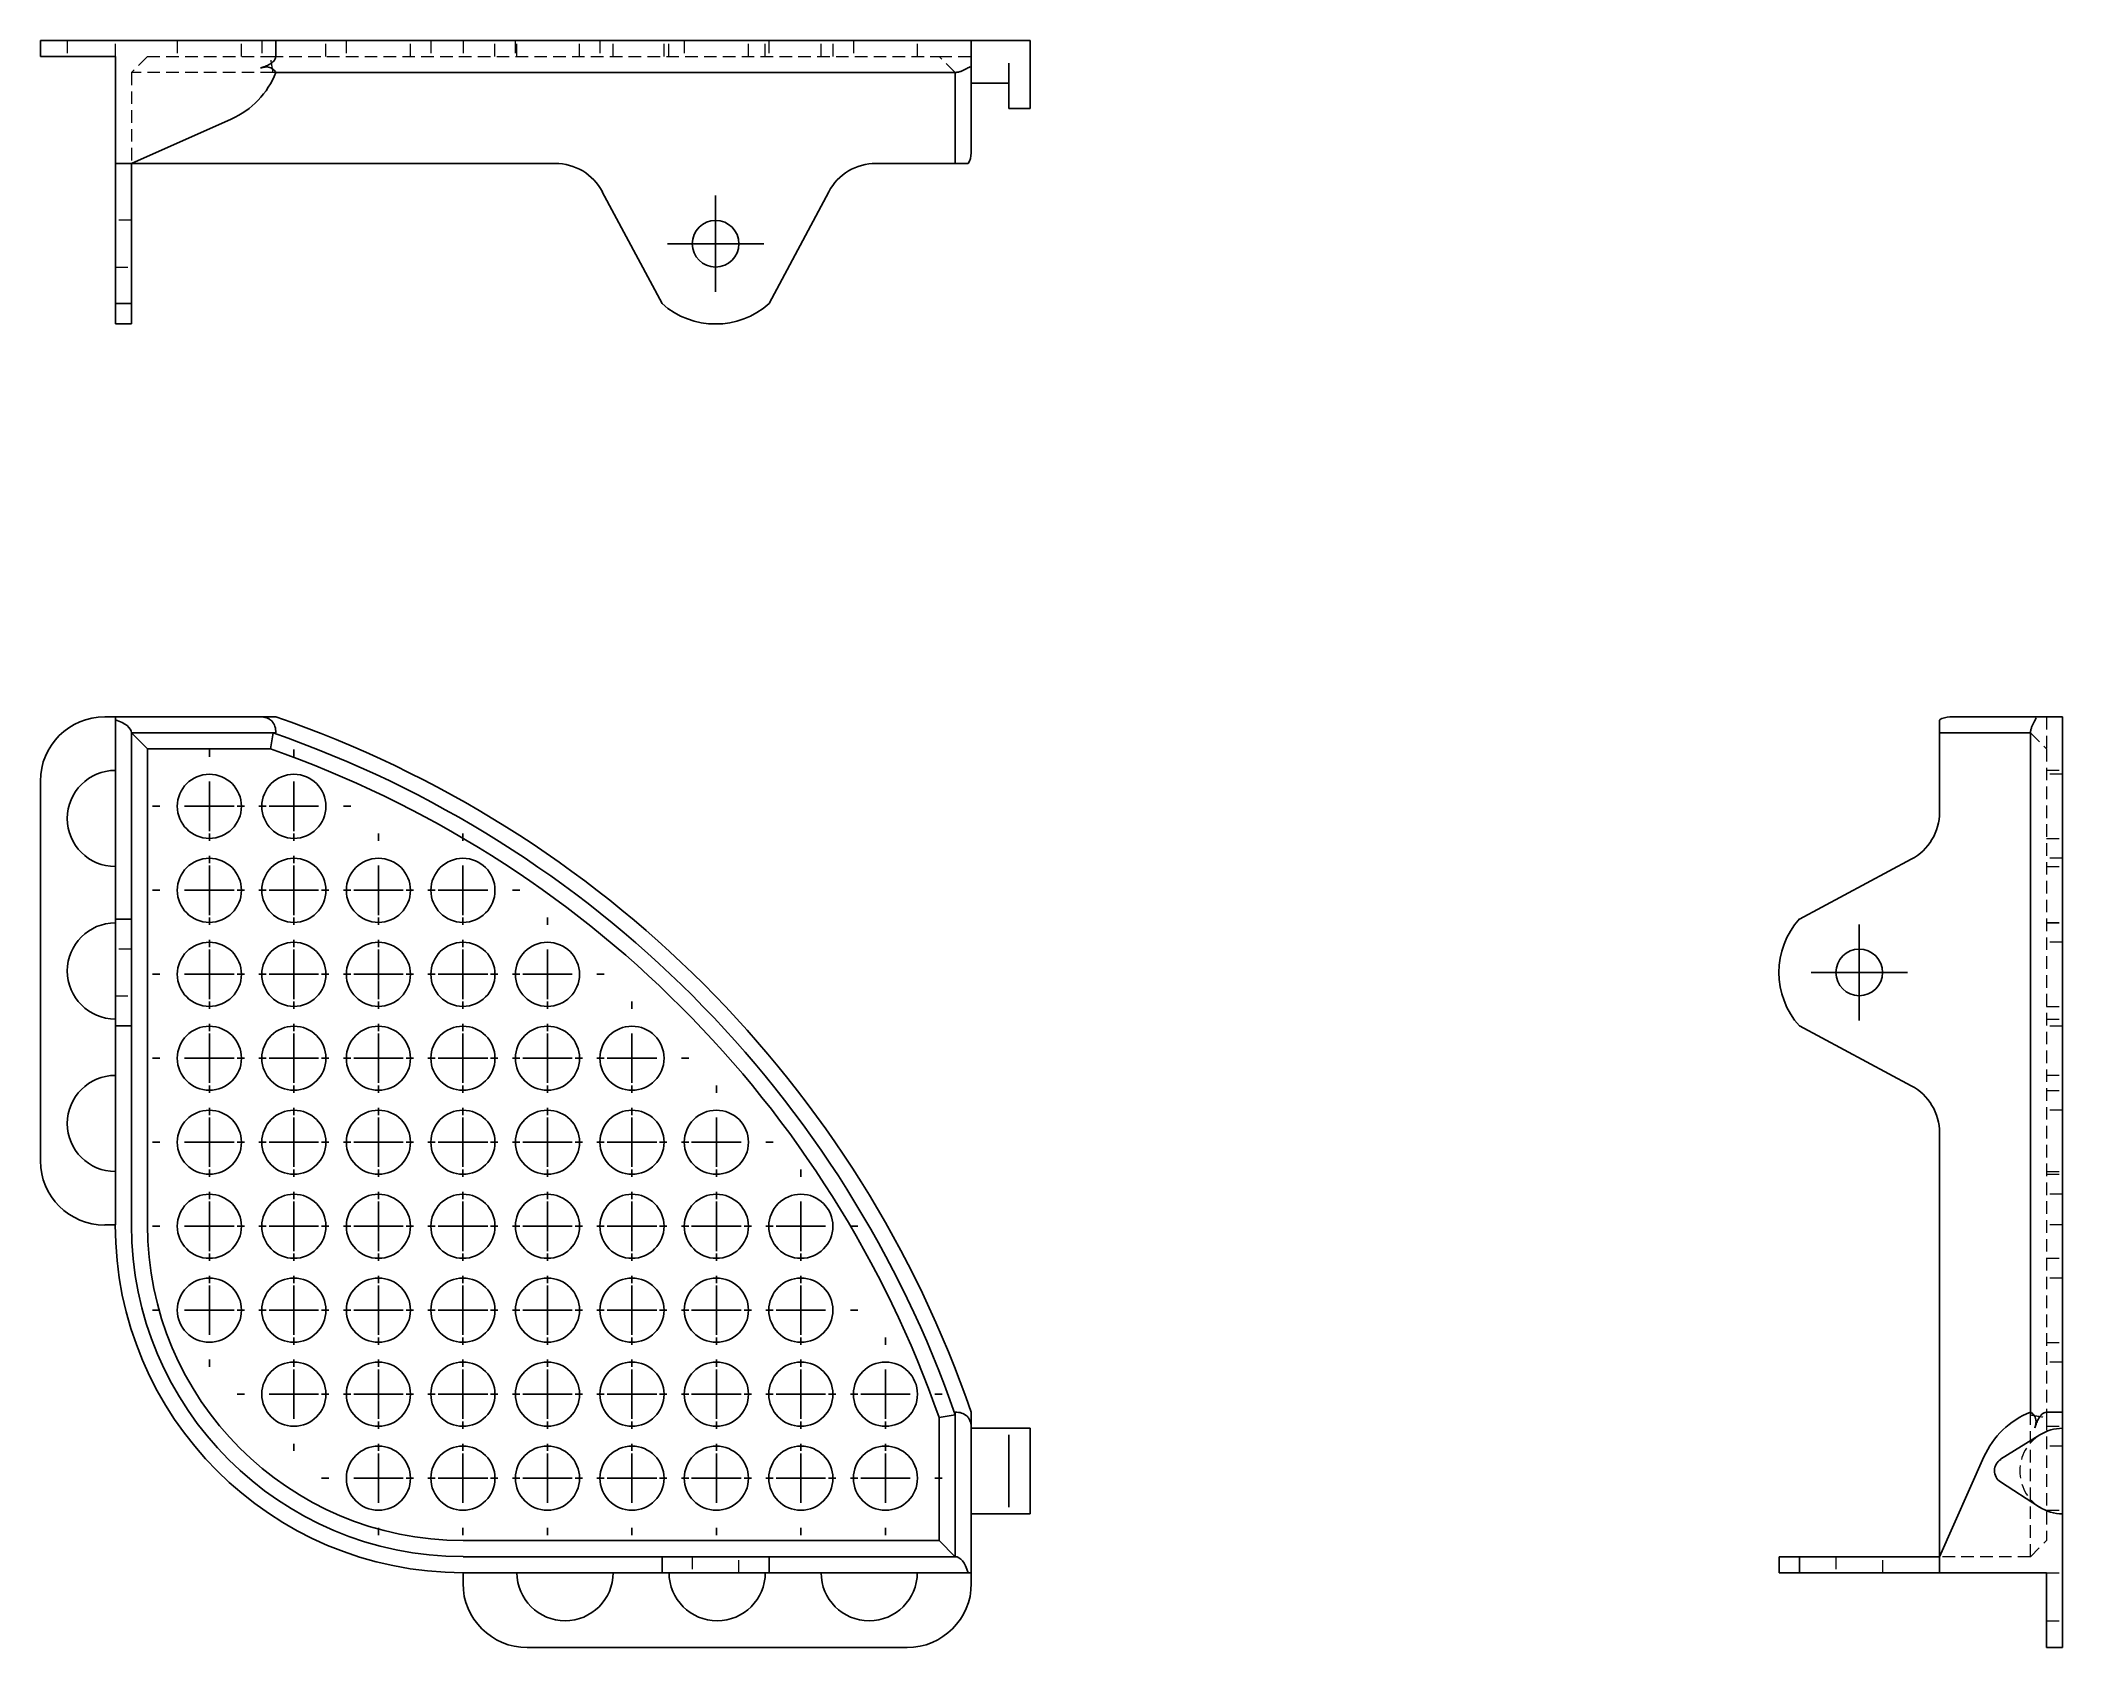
# Model space of a CAD drawing. Header units: millimetres. Extents: x 33 to 237, y 10 to 172.
import ezdxf

# ---------------------------------------------------------------- set-up
doc = ezdxf.new("R2010")
doc.units = ezdxf.units.MM
doc.linetypes.add('HIDDEN', pattern=[1.905, 1.27, -0.635])
doc.layers.add('10', color=7, linetype='Continuous')

# ---------------------------------------------------------------- blocks, each defined once
blk = doc.blocks.new('SW_CENTERMARKSYMBOL_0')
at = {"layer": '10', "color": 0}
for p, q in [((0, 5), (0, 5.74)), ((0, 0), (0, 2.5)), ((-5, 0), (-5.74, 0)), ((0, 0), (-2.5, 0)), ((0, 0), (0, -2.5)), ((0, 0), (2.5, 0)), ((5, 0), (5.74, 0)), ((0, -5), (0, -5.74))]:
    blk.add_line(p, q, dxfattribs=at)
blk = doc.blocks.new('SW_CENTERMARKSYMBOL_1')
at = {"layer": '10', "color": 0}
for p, q in [((0, 5), (0, 5.74)), ((0, 0), (0, 2.5)), ((-5, 0), (-5.74, 0)), ((0, 0), (-2.5, 0)), ((0, 0), (0, -2.5)), ((0, 0), (2.5, 0)), ((5, 0), (5.74, 0)), ((0, -5), (0, -5.74))]:
    blk.add_line(p, q, dxfattribs=at)
blk = doc.blocks.new('SW_CENTERMARKSYMBOL_2')
at = {"layer": '10', "color": 0}
for p, q in [((0, 5), (0, 5.74)), ((0, 0), (0, 2.5)), ((-5, 0), (-5.74, 0)), ((0, 0), (-2.5, 0)), ((0, 0), (0, -2.5)), ((0, 0), (2.5, 0)), ((5, 0), (5.74, 0)), ((0, -5), (0, -5.74))]:
    blk.add_line(p, q, dxfattribs=at)
blk = doc.blocks.new('SW_CENTERMARKSYMBOL_3')
at = {"layer": '10', "color": 0}
for p, q in [((0, 5), (0, 5.74)), ((0, 0), (0, 2.5)), ((-5, 0), (-5.74, 0)), ((0, 0), (-2.5, 0)), ((0, 0), (0, -2.5)), ((0, 0), (2.5, 0)), ((5, 0), (5.74, 0)), ((0, -5), (0, -5.74))]:
    blk.add_line(p, q, dxfattribs=at)
blk = doc.blocks.new('SW_CENTERMARKSYMBOL_4')
at = {"layer": '10', "color": 0}
for p, q in [((0, 5), (0, 5.74)), ((0, 0), (0, 2.5)), ((-5, 0), (-5.74, 0)), ((0, 0), (-2.5, 0)), ((0, 0), (0, -2.5)), ((0, 0), (2.5, 0)), ((5, 0), (5.74, 0)), ((0, -5), (0, -5.74))]:
    blk.add_line(p, q, dxfattribs=at)
blk = doc.blocks.new('SW_CENTERMARKSYMBOL_5')
at = {"layer": '10', "color": 0}
for p, q in [((0, 5), (0, 5.74)), ((0, 0), (0, 2.5)), ((-5, 0), (-5.74, 0)), ((0, 0), (-2.5, 0)), ((0, 0), (0, -2.5)), ((0, 0), (2.5, 0)), ((5, 0), (5.74, 0)), ((0, -5), (0, -5.74))]:
    blk.add_line(p, q, dxfattribs=at)
blk = doc.blocks.new('SW_CENTERMARKSYMBOL_6')
at = {"layer": '10', "color": 0}
for p, q in [((0, 5), (0, 5.74)), ((0, 0), (0, 2.5)), ((-5, 0), (-5.74, 0)), ((0, 0), (-2.5, 0)), ((0, 0), (0, -2.5)), ((0, 0), (2.5, 0)), ((5, 0), (5.74, 0)), ((0, -5), (0, -5.74))]:
    blk.add_line(p, q, dxfattribs=at)
blk = doc.blocks.new('SW_CENTERMARKSYMBOL_7')
at = {"layer": '10', "color": 0}
for p, q in [((0, 5), (0, 5.74)), ((0, 0), (0, 2.5)), ((-5, 0), (-5.74, 0)), ((0, 0), (-2.5, 0)), ((0, 0), (0, -2.5)), ((0, 0), (2.5, 0)), ((5, 0), (5.74, 0)), ((0, -5), (0, -5.74))]:
    blk.add_line(p, q, dxfattribs=at)
blk = doc.blocks.new('SW_CENTERMARKSYMBOL_8')
at = {"layer": '10', "color": 0}
for p, q in [((0, 5), (0, 5.74)), ((0, 0), (0, 2.5)), ((-5, 0), (-5.74, 0)), ((0, 0), (-2.5, 0)), ((0, 0), (0, -2.5)), ((0, 0), (2.5, 0)), ((5, 0), (5.74, 0)), ((0, -5), (0, -5.74))]:
    blk.add_line(p, q, dxfattribs=at)
blk = doc.blocks.new('SW_CENTERMARKSYMBOL_9')
at = {"layer": '10', "color": 0}
for p, q in [((0, 5), (0, 5.74)), ((0, 0), (0, 2.5)), ((-5, 0), (-5.74, 0)), ((0, 0), (-2.5, 0)), ((0, 0), (0, -2.5)), ((0, 0), (2.5, 0)), ((5, 0), (5.74, 0)), ((0, -5), (0, -5.74))]:
    blk.add_line(p, q, dxfattribs=at)
blk = doc.blocks.new('SW_CENTERMARKSYMBOL_10')
at = {"layer": '10', "color": 0}
for p, q in [((0, 5), (0, 5.74)), ((0, 0), (0, 2.5)), ((-5, 0), (-5.74, 0)), ((0, 0), (-2.5, 0)), ((0, 0), (0, -2.5)), ((0, 0), (2.5, 0)), ((5, 0), (5.74, 0)), ((0, -5), (0, -5.74))]:
    blk.add_line(p, q, dxfattribs=at)
blk = doc.blocks.new('SW_CENTERMARKSYMBOL_11')
at = {"layer": '10', "color": 0}
for p, q in [((0, 5), (0, 5.74)), ((0, 0), (0, 2.5)), ((-5, 0), (-5.74, 0)), ((0, 0), (-2.5, 0)), ((0, 0), (0, -2.5)), ((0, 0), (2.5, 0)), ((5, 0), (5.74, 0)), ((0, -5), (0, -5.74))]:
    blk.add_line(p, q, dxfattribs=at)
blk = doc.blocks.new('SW_CENTERMARKSYMBOL_12')
at = {"layer": '10', "color": 0}
for p, q in [((0, 5), (0, 5.74)), ((0, 0), (0, 2.5)), ((-5, 0), (-5.74, 0)), ((0, 0), (-2.5, 0)), ((0, 0), (0, -2.5)), ((0, 0), (2.5, 0)), ((5, 0), (5.74, 0)), ((0, -5), (0, -5.74))]:
    blk.add_line(p, q, dxfattribs=at)
blk = doc.blocks.new('SW_CENTERMARKSYMBOL_13')
at = {"layer": '10', "color": 0}
for p, q in [((0, 5), (0, 5.74)), ((0, 0), (0, 2.5)), ((-5, 0), (-5.74, 0)), ((0, 0), (-2.5, 0)), ((0, 0), (0, -2.5)), ((0, 0), (2.5, 0)), ((5, 0), (5.74, 0)), ((0, -5), (0, -5.74))]:
    blk.add_line(p, q, dxfattribs=at)
blk = doc.blocks.new('SW_CENTERMARKSYMBOL_14')
at = {"layer": '10', "color": 0}
for p, q in [((0, 5), (0, 5.74)), ((0, 0), (0, 2.5)), ((-5, 0), (-5.74, 0)), ((0, 0), (-2.5, 0)), ((0, 0), (0, -2.5)), ((0, 0), (2.5, 0)), ((5, 0), (5.74, 0)), ((0, -5), (0, -5.74))]:
    blk.add_line(p, q, dxfattribs=at)
blk = doc.blocks.new('SW_CENTERMARKSYMBOL_15')
at = {"layer": '10', "color": 0}
for p, q in [((0, 5), (0, 5.74)), ((0, 0), (0, 2.5)), ((-5, 0), (-5.74, 0)), ((0, 0), (-2.5, 0)), ((0, 0), (0, -2.5)), ((0, 0), (2.5, 0)), ((5, 0), (5.74, 0)), ((0, -5), (0, -5.74))]:
    blk.add_line(p, q, dxfattribs=at)
blk = doc.blocks.new('SW_CENTERMARKSYMBOL_16')
at = {"layer": '10', "color": 0}
for p, q in [((0, 5), (0, 5.74)), ((0, 0), (0, 2.5)), ((-5, 0), (-5.74, 0)), ((0, 0), (-2.5, 0)), ((0, 0), (0, -2.5)), ((0, 0), (2.5, 0)), ((5, 0), (5.74, 0)), ((0, -5), (0, -5.74))]:
    blk.add_line(p, q, dxfattribs=at)
blk = doc.blocks.new('SW_CENTERMARKSYMBOL_17')
at = {"layer": '10', "color": 0}
for p, q in [((0, 5), (0, 5.74)), ((0, 0), (0, 2.5)), ((-5, 0), (-5.74, 0)), ((0, 0), (-2.5, 0)), ((0, 0), (0, -2.5)), ((0, 0), (2.5, 0)), ((5, 0), (5.74, 0)), ((0, -5), (0, -5.74))]:
    blk.add_line(p, q, dxfattribs=at)
blk = doc.blocks.new('SW_CENTERMARKSYMBOL_18')
at = {"layer": '10', "color": 0}
for p, q in [((0, 5), (0, 5.74)), ((0, 0), (0, 2.5)), ((-5, 0), (-5.74, 0)), ((0, 0), (-2.5, 0)), ((0, 0), (0, -2.5)), ((0, 0), (2.5, 0)), ((5, 0), (5.74, 0)), ((0, -5), (0, -5.74))]:
    blk.add_line(p, q, dxfattribs=at)
blk = doc.blocks.new('SW_CENTERMARKSYMBOL_19')
at = {"layer": '10', "color": 0}
for p, q in [((0, 5), (0, 5.74)), ((0, 0), (0, 2.5)), ((-5, 0), (-5.74, 0)), ((0, 0), (-2.5, 0)), ((0, 0), (0, -2.5)), ((0, 0), (2.5, 0)), ((5, 0), (5.74, 0)), ((0, -5), (0, -5.74))]:
    blk.add_line(p, q, dxfattribs=at)
blk = doc.blocks.new('SW_CENTERMARKSYMBOL_20')
at = {"layer": '10', "color": 0}
for p, q in [((0, 5), (0, 5.74)), ((0, 0), (0, 2.5)), ((-5, 0), (-5.74, 0)), ((0, 0), (-2.5, 0)), ((0, 0), (0, -2.5)), ((0, 0), (2.5, 0)), ((5, 0), (5.74, 0)), ((0, -5), (0, -5.74))]:
    blk.add_line(p, q, dxfattribs=at)
blk = doc.blocks.new('SW_CENTERMARKSYMBOL_21')
at = {"layer": '10', "color": 0}
for p, q in [((0, 5), (0, 5.74)), ((0, 0), (0, 2.5)), ((-5, 0), (-5.74, 0)), ((0, 0), (-2.5, 0)), ((0, 0), (0, -2.5)), ((0, 0), (2.5, 0)), ((5, 0), (5.74, 0)), ((0, -5), (0, -5.74))]:
    blk.add_line(p, q, dxfattribs=at)
blk = doc.blocks.new('SW_CENTERMARKSYMBOL_22')
at = {"layer": '10', "color": 0}
for p, q in [((0, 5), (0, 5.74)), ((0, 0), (0, 2.5)), ((-5, 0), (-5.74, 0)), ((0, 0), (-2.5, 0)), ((0, 0), (0, -2.5)), ((0, 0), (2.5, 0)), ((5, 0), (5.74, 0)), ((0, -5), (0, -5.74))]:
    blk.add_line(p, q, dxfattribs=at)
blk = doc.blocks.new('SW_CENTERMARKSYMBOL_23')
at = {"layer": '10', "color": 0}
for p, q in [((0, 5), (0, 5.74)), ((0, 0), (0, 2.5)), ((-5, 0), (-5.74, 0)), ((0, 0), (-2.5, 0)), ((0, 0), (0, -2.5)), ((0, 0), (2.5, 0)), ((5, 0), (5.74, 0)), ((0, -5), (0, -5.74))]:
    blk.add_line(p, q, dxfattribs=at)
blk = doc.blocks.new('SW_CENTERMARKSYMBOL_24')
at = {"layer": '10', "color": 0}
for p, q in [((0, 5), (0, 5.74)), ((0, 0), (0, 2.5)), ((-5, 0), (-5.74, 0)), ((0, 0), (-2.5, 0)), ((0, 0), (0, -2.5)), ((0, 0), (2.5, 0)), ((5, 0), (5.74, 0)), ((0, -5), (0, -5.74))]:
    blk.add_line(p, q, dxfattribs=at)
blk = doc.blocks.new('SW_CENTERMARKSYMBOL_25')
at = {"layer": '10', "color": 0}
for p, q in [((0, 5), (0, 5.74)), ((0, 0), (0, 2.5)), ((-5, 0), (-5.74, 0)), ((0, 0), (-2.5, 0)), ((0, 0), (0, -2.5)), ((0, 0), (2.5, 0)), ((5, 0), (5.74, 0)), ((0, -5), (0, -5.74))]:
    blk.add_line(p, q, dxfattribs=at)
blk = doc.blocks.new('SW_CENTERMARKSYMBOL_26')
at = {"layer": '10', "color": 0}
for p, q in [((0, 5), (0, 5.74)), ((0, 0), (0, 2.5)), ((-5, 0), (-5.74, 0)), ((0, 0), (-2.5, 0)), ((0, 0), (0, -2.5)), ((0, 0), (2.5, 0)), ((5, 0), (5.74, 0)), ((0, -5), (0, -5.74))]:
    blk.add_line(p, q, dxfattribs=at)
blk = doc.blocks.new('SW_CENTERMARKSYMBOL_27')
at = {"layer": '10', "color": 0}
for p, q in [((0, 5), (0, 5.74)), ((0, 0), (0, 2.5)), ((-5, 0), (-5.74, 0)), ((0, 0), (-2.5, 0)), ((0, 0), (0, -2.5)), ((0, 0), (2.5, 0)), ((5, 0), (5.74, 0)), ((0, -5), (0, -5.74))]:
    blk.add_line(p, q, dxfattribs=at)
blk = doc.blocks.new('SW_CENTERMARKSYMBOL_28')
at = {"layer": '10', "color": 0}
for p, q in [((0, 5), (0, 5.74)), ((0, 0), (0, 2.5)), ((-5, 0), (-5.74, 0)), ((0, 0), (-2.5, 0)), ((0, 0), (0, -2.5)), ((0, 0), (2.5, 0)), ((5, 0), (5.74, 0)), ((0, -5), (0, -5.74))]:
    blk.add_line(p, q, dxfattribs=at)
blk = doc.blocks.new('SW_CENTERMARKSYMBOL_29')
at = {"layer": '10', "color": 0}
for p, q in [((0, 5), (0, 5.74)), ((0, 0), (0, 2.5)), ((-5, 0), (-5.74, 0)), ((0, 0), (-2.5, 0)), ((0, 0), (0, -2.5)), ((0, 0), (2.5, 0)), ((5, 0), (5.74, 0)), ((0, -5), (0, -5.74))]:
    blk.add_line(p, q, dxfattribs=at)
blk = doc.blocks.new('SW_CENTERMARKSYMBOL_30')
at = {"layer": '10', "color": 0}
for p, q in [((0, 5), (0, 5.74)), ((0, 0), (0, 2.5)), ((-5, 0), (-5.74, 0)), ((0, 0), (-2.5, 0)), ((0, 0), (0, -2.5)), ((0, 0), (2.5, 0)), ((5, 0), (5.74, 0)), ((0, -5), (0, -5.74))]:
    blk.add_line(p, q, dxfattribs=at)
blk = doc.blocks.new('SW_CENTERMARKSYMBOL_31')
at = {"layer": '10', "color": 0}
for p, q in [((0, 5), (0, 5.74)), ((0, 0), (0, 2.5)), ((-5, 0), (-5.74, 0)), ((0, 0), (-2.5, 0)), ((0, 0), (0, -2.5)), ((0, 0), (2.5, 0)), ((5, 0), (5.74, 0)), ((0, -5), (0, -5.74))]:
    blk.add_line(p, q, dxfattribs=at)
blk = doc.blocks.new('SW_CENTERMARKSYMBOL_32')
at = {"layer": '10', "color": 0}
for p, q in [((0, 5), (0, 5.74)), ((0, 0), (0, 2.5)), ((-5, 0), (-5.74, 0)), ((0, 0), (-2.5, 0)), ((0, 0), (0, -2.5)), ((0, 0), (2.5, 0)), ((5, 0), (5.74, 0)), ((0, -5), (0, -5.74))]:
    blk.add_line(p, q, dxfattribs=at)
blk = doc.blocks.new('SW_CENTERMARKSYMBOL_33')
at = {"layer": '10', "color": 0}
for p, q in [((0, 5), (0, 5.74)), ((0, 0), (0, 2.5)), ((-5, 0), (-5.74, 0)), ((0, 0), (-2.5, 0)), ((0, 0), (0, -2.5)), ((0, 0), (2.5, 0)), ((5, 0), (5.74, 0)), ((0, -5), (0, -5.74))]:
    blk.add_line(p, q, dxfattribs=at)
blk = doc.blocks.new('SW_CENTERMARKSYMBOL_34')
at = {"layer": '10', "color": 0}
for p, q in [((0, 5), (0, 5.74)), ((0, 0), (0, 2.5)), ((-5, 0), (-5.74, 0)), ((0, 0), (-2.5, 0)), ((0, 0), (0, -2.5)), ((0, 0), (2.5, 0)), ((5, 0), (5.74, 0)), ((0, -5), (0, -5.74))]:
    blk.add_line(p, q, dxfattribs=at)
blk = doc.blocks.new('SW_CENTERMARKSYMBOL_35')
at = {"layer": '10', "color": 0}
for p, q in [((0, 5), (0, 5.74)), ((0, 0), (0, 2.5)), ((-5, 0), (-5.74, 0)), ((0, 0), (-2.5, 0)), ((0, 0), (0, -2.5)), ((0, 0), (2.5, 0)), ((5, 0), (5.74, 0)), ((0, -5), (0, -5.74))]:
    blk.add_line(p, q, dxfattribs=at)
blk = doc.blocks.new('SW_CENTERMARKSYMBOL_36')
at = {"layer": '10', "color": 0}
for p, q in [((0, 5), (0, 5.74)), ((0, 0), (0, 2.5)), ((-5, 0), (-5.74, 0)), ((0, 0), (-2.5, 0)), ((0, 0), (0, -2.5)), ((0, 0), (2.5, 0)), ((5, 0), (5.74, 0)), ((0, -5), (0, -5.74))]:
    blk.add_line(p, q, dxfattribs=at)
blk = doc.blocks.new('SW_CENTERMARKSYMBOL_37')
at = {"layer": '10', "color": 0}
for p, q in [((0, 5), (0, 5.74)), ((0, 0), (0, 2.5)), ((-5, 0), (-5.74, 0)), ((0, 0), (-2.5, 0)), ((0, 0), (0, -2.5)), ((0, 0), (2.5, 0)), ((5, 0), (5.74, 0)), ((0, -5), (0, -5.74))]:
    blk.add_line(p, q, dxfattribs=at)
blk = doc.blocks.new('SW_CENTERMARKSYMBOL_38')
at = {"layer": '10', "color": 0}
for p, q in [((0, 5), (0, 5.74)), ((0, 0), (0, 2.5)), ((-5, 0), (-5.74, 0)), ((0, 0), (-2.5, 0)), ((0, 0), (0, -2.5)), ((0, 0), (2.5, 0)), ((5, 0), (5.74, 0)), ((0, -5), (0, -5.74))]:
    blk.add_line(p, q, dxfattribs=at)
blk = doc.blocks.new('SW_CENTERMARKSYMBOL_39')
at = {"layer": '10', "color": 0}
for p, q in [((0, 5), (0, 5.74)), ((0, 0), (0, 2.5)), ((-5, 0), (-5.74, 0)), ((0, 0), (-2.5, 0)), ((0, 0), (0, -2.5)), ((0, 0), (2.5, 0)), ((5, 0), (5.74, 0)), ((0, -5), (0, -5.74))]:
    blk.add_line(p, q, dxfattribs=at)
blk = doc.blocks.new('SW_CENTERMARKSYMBOL_40')
at = {"layer": '10', "color": 0}
for p, q in [((0, 5), (0, 5.74)), ((0, 0), (0, 2.5)), ((-5, 0), (-5.74, 0)), ((0, 0), (-2.5, 0)), ((0, 0), (0, -2.5)), ((0, 0), (2.5, 0)), ((5, 0), (5.74, 0)), ((0, -5), (0, -5.74))]:
    blk.add_line(p, q, dxfattribs=at)
blk = doc.blocks.new('SW_CENTERMARKSYMBOL_41')
at = {"layer": '10', "color": 0}
for p, q in [((0, 5), (0, 5.74)), ((0, 0), (0, 2.5)), ((-5, 0), (-5.74, 0)), ((0, 0), (-2.5, 0)), ((0, 0), (0, -2.5)), ((0, 0), (2.5, 0)), ((5, 0), (5.74, 0)), ((0, -5), (0, -5.74))]:
    blk.add_line(p, q, dxfattribs=at)
blk = doc.blocks.new('SW_CENTERMARKSYMBOL_42')
at = {"layer": '10', "color": 0}
for p, q in [((0, 5), (0, 5.74)), ((0, 0), (0, 2.5)), ((-5, 0), (-5.74, 0)), ((0, 0), (-2.5, 0)), ((0, 0), (0, -2.5)), ((0, 0), (2.5, 0)), ((5, 0), (5.74, 0)), ((0, -5), (0, -5.74))]:
    blk.add_line(p, q, dxfattribs=at)
blk = doc.blocks.new('SW_CENTERMARKSYMBOL_43')
at = {"layer": '10', "color": 0}
for p, q in [((0, 5), (0, 5.74)), ((0, 0), (0, 2.5)), ((-5, 0), (-5.74, 0)), ((0, 0), (-2.5, 0)), ((0, 0), (0, -2.5)), ((0, 0), (2.5, 0)), ((5, 0), (5.74, 0)), ((0, -5), (0, -5.74))]:
    blk.add_line(p, q, dxfattribs=at)
blk = doc.blocks.new('SW_CENTERMARKSYMBOL_44')
at = {"layer": '10', "color": 0}
for p, q in [((0, 5), (0, 5.74)), ((0, 0), (0, 2.5)), ((-5, 0), (-5.74, 0)), ((0, 0), (-2.5, 0)), ((0, 0), (0, -2.5)), ((0, 0), (2.5, 0)), ((5, 0), (5.74, 0)), ((0, -5), (0, -5.74))]:
    blk.add_line(p, q, dxfattribs=at)
blk = doc.blocks.new('SW_CENTERMARKSYMBOL_45')
at = {"layer": '10', "color": 0}
for p, q in [((0, 5), (0, 5.74)), ((0, 0), (0, 2.5)), ((-5, 0), (-5.74, 0)), ((0, 0), (-2.5, 0)), ((0, 0), (0, -2.5)), ((0, 0), (2.5, 0)), ((5, 0), (5.74, 0)), ((0, -5), (0, -5.74))]:
    blk.add_line(p, q, dxfattribs=at)
blk = doc.blocks.new('SW_CENTERMARKSYMBOL_46')
at = {"layer": '10', "color": 0}
for p, q in [((0, 5), (0, 5.74)), ((0, 0), (0, 2.5)), ((-5, 0), (-5.74, 0)), ((0, 0), (-2.5, 0)), ((0, 0), (0, -2.5)), ((0, 0), (2.5, 0)), ((5, 0), (5.74, 0)), ((0, -5), (0, -5.74))]:
    blk.add_line(p, q, dxfattribs=at)
blk = doc.blocks.new('SW_CENTERMARKSYMBOL_47')
at = {"layer": '10', "color": 0}
for p, q in [((0, 5), (0, 5.74)), ((0, 0), (0, 2.5)), ((-5, 0), (-5.74, 0)), ((0, 0), (-2.5, 0)), ((0, 0), (0, -2.5)), ((0, 0), (2.5, 0)), ((5, 0), (5.74, 0)), ((0, -5), (0, -5.74))]:
    blk.add_line(p, q, dxfattribs=at)
blk = doc.blocks.new('SW_CENTERMARKSYMBOL_48')
at = {"layer": '10', "color": 0}
for p, q in [((0, 5), (0, 5.74)), ((0, 0), (0, 2.5)), ((-5, 0), (-5.74, 0)), ((0, 0), (-2.5, 0)), ((0, 0), (0, -2.5)), ((0, 0), (2.5, 0)), ((5, 0), (5.74, 0)), ((0, -5), (0, -5.74))]:
    blk.add_line(p, q, dxfattribs=at)
blk = doc.blocks.new('SW_CENTERMARKSYMBOL_49')
at = {"layer": '10', "color": 0}
for p, q in [((0, 5), (0, 5.74)), ((0, 0), (0, 2.5)), ((-5, 0), (-5.74, 0)), ((0, 0), (-2.5, 0)), ((0, 0), (0, -2.5)), ((0, 0), (2.5, 0)), ((5, 0), (5.74, 0)), ((0, -5), (0, -5.74))]:
    blk.add_line(p, q, dxfattribs=at)
blk = doc.blocks.new('SW_CENTERMARKSYMBOL_50')
at = {"layer": '10', "color": 0}
for p, q in [((0, 5), (0, 5.74)), ((0, 0), (0, 2.5)), ((-5, 0), (-5.74, 0)), ((0, 0), (-2.5, 0)), ((0, 0), (0, -2.5)), ((0, 0), (2.5, 0)), ((5, 0), (5.74, 0)), ((0, -5), (0, -5.74))]:
    blk.add_line(p, q, dxfattribs=at)
blk = doc.blocks.new('SW_CENTERMARKSYMBOL_51')
at = {"layer": '10', "color": 0}
for p, q in [((0, 5), (0, 5.74)), ((0, 0), (0, 2.5)), ((-5, 0), (-5.74, 0)), ((0, 0), (-2.5, 0)), ((0, 0), (0, -2.5)), ((0, 0), (2.5, 0)), ((5, 0), (5.74, 0)), ((0, -5), (0, -5.74))]:
    blk.add_line(p, q, dxfattribs=at)
blk = doc.blocks.new('SW_CENTERMARKSYMBOL_52')
at = {"layer": '10', "color": 0}
for p, q in [((0, 5), (0, 5.74)), ((0, 0), (0, 2.5)), ((-5, 0), (-5.74, 0)), ((0, 0), (-2.5, 0)), ((0, 0), (0, -2.5)), ((0, 0), (2.5, 0)), ((5, 0), (5.74, 0)), ((0, -5), (0, -5.74))]:
    blk.add_line(p, q, dxfattribs=at)
blk = doc.blocks.new('SW_CENTERMARKSYMBOL_53')
at = {"layer": '10', "color": 0}
for p, q in [((0, 5), (0, 5.74)), ((0, 0), (0, 2.5)), ((-5, 0), (-5.74, 0)), ((0, 0), (-2.5, 0)), ((0, 0), (0, -2.5)), ((0, 0), (2.5, 0)), ((5, 0), (5.74, 0)), ((0, -5), (0, -5.74))]:
    blk.add_line(p, q, dxfattribs=at)
blk = doc.blocks.new('SW_CENTERMARKSYMBOL_54')
at = {"layer": '10', "color": 0}
for p, q in [((0, 5), (0, 5.74)), ((0, 0), (0, 2.5)), ((-5, 0), (-5.74, 0)), ((0, 0), (-2.5, 0)), ((0, 0), (0, -2.5)), ((0, 0), (2.5, 0)), ((5, 0), (5.74, 0)), ((0, -5), (0, -5.74))]:
    blk.add_line(p, q, dxfattribs=at)
blk = doc.blocks.new('SW_CENTERMARKSYMBOL_55')
at = {"layer": '10', "color": 0}
for p, q in [((0, 2.5), (0, 4.86)), ((0, 0), (0, 2.5)), ((-2.5, 0), (-4.86, 0)), ((0, 0), (-2.5, 0)), ((0, 0), (0, -2.5)), ((0, 0), (2.5, 0)), ((2.5, 0), (4.86, 0)), ((0, -2.5), (0, -4.86))]:
    blk.add_line(p, q, dxfattribs=at)
blk = doc.blocks.new('SW_CENTERMARKSYMBOL_56')
at = {"layer": '10', "color": 0}
for p, q in [((0, 2.5), (0, 4.86)), ((0, 0), (0, 2.5)), ((-2.5, 0), (-4.86, 0)), ((0, 0), (-2.5, 0)), ((0, 0), (0, -2.5)), ((0, 0), (2.5, 0)), ((2.5, 0), (4.86, 0)), ((0, -2.5), (0, -4.86))]:
    blk.add_line(p, q, dxfattribs=at)

msp = doc.modelspace()

# ---------------------------------------------------------------- linework, layer by layer
at = {"color": 7, "linetype": 'Continuous', "lineweight": 25}
for p, q in [((33, 172.32), (33, 170.7)), ((39.49, 172.32), (33, 172.32)), ((39.49, 172.32), (56.78, 172.32)), ((56.78, 172.32), (56.78, 170.7)), ((127.05, 172.32), (56.78, 172.32)), ((127.05, 172.32), (127.05, 170.7)), ((127.05, 172.32), (133, 172.32)), ((133, 172.32), (133, 170.03)), ((33, 170.7), (39.49, 170.7)), ((40.57, 170.7), (39.49, 170.7)), ((40.57, 170.7), (40.57, 160.95)), ((130.84, 166.07), (130.84, 170.03)), ((133, 170.03), (133, 166.07)), ((125.43, 169.08), (56.78, 169.08)), ((125.43, 169.08), (125.43, 164.38)), ((127.05, 169.53), (127.05, 165.86)), ((127.05, 168), (130.84, 168)), ((127.05, 160.95), (127.05, 165.86)), ((130.84, 166.07), (130.84, 165.43)), ((133, 166.07), (133, 165.43)), ((52.28, 164.38), (42.19, 159.89)), ((125.43, 159.89), (125.43, 164.38)), ((130.84, 165.43), (133, 165.43)), ((40.57, 160.95), (40.57, 159.89)), ((40.57, 159.89), (42.19, 159.89)), ((40.57, 159.89), (40.57, 157.04)), ((42.19, 157.04), (42.19, 159.89)), ((75.7, 159.89), (42.19, 159.89)), ((85.01, 159.89), (75.7, 159.89)), ((125.43, 159.89), (117.43, 159.89)), ((125.43, 159.89), (126.74, 159.89)), ((40.57, 145.74), (40.57, 157.04)), ((42.19, 145.74), (42.19, 157.04)), ((95.81, 145.74), (89.77, 157.04)), ((112.67, 157.04), (106.63, 145.74)), ((40.57, 145.74), (42.19, 145.74)), ((40.57, 143.68), (40.57, 145.74)), ((42.19, 145.74), (42.19, 143.68)), ((40.57, 143.68), (42.19, 143.68)), ((40.57, 103.97), (39.49, 103.97)), ((51.62, 103.97), (40.57, 103.97)), ((40.57, 103.97), (40.57, 103.65)), ((40.57, 103.65), (40.57, 94.35)), ((42.19, 94.35), (42.19, 102.35)), ((52.28, 102.35), (42.19, 102.35)), ((43.81, 100.73), (42.19, 102.35)), ((55.22, 103.97), (51.62, 103.97)), ((52.28, 102.35), (56.78, 102.35)), ((224.89, 103.65), (224.89, 102.35)), ((229.38, 102.35), (224.89, 102.35)), ((224.89, 94.35), (224.89, 102.35)), ((230.86, 103.97), (225.95, 103.97)), ((229.38, 102.35), (234.08, 102.35)), ((234.53, 103.97), (230.86, 103.97)), ((234.08, 33.7), (234.08, 102.35)), ((237.32, 103.97), (235.7, 103.97)), ((237.32, 33.7), (237.32, 103.97)), ((43.81, 100.73), (56.24, 100.73)), ((43.81, 52.62), (43.81, 100.73)), ((33, 59.1), (33, 97.48)), ((40.57, 94.35), (40.57, 89.58)), ((42.19, 89.58), (42.19, 94.35)), ((40.57, 83.54), (40.57, 89.58)), ((42.19, 83.54), (42.19, 89.58)), ((210.74, 83.54), (222.04, 89.58)), ((40.57, 72.73), (40.57, 83.54)), ((40.57, 83.54), (42.19, 83.54)), ((42.19, 83.54), (42.19, 72.73)), ((42.19, 72.73), (40.57, 72.73)), ((40.57, 72.73), (40.57, 66.69)), ((42.19, 66.69), (42.19, 72.73)), ((222.04, 66.69), (210.74, 72.73)), ((40.57, 66.69), (40.57, 61.92)), ((42.19, 61.92), (42.19, 66.69)), ((40.57, 61.92), (40.57, 52.62)), ((42.19, 52.62), (42.19, 61.92)), ((224.89, 52.62), (224.89, 61.92)), ((40.57, 52.62), (39.49, 52.62)), ((224.89, 19.1), (224.89, 52.62)), ((123.81, 33.15), (123.81, 20.73)), ((125.43, 33.7), (125.43, 29.2)), ((237.32, 33.7), (235.7, 33.7)), ((237.32, 32.08), (237.32, 33.7)), ((127.05, 32.13), (127.05, 28.54)), ((127.05, 32.08), (133, 32.08)), ((130.84, 28.94), (130.84, 31.42)), ((133, 32.08), (133, 31.42)), ((133, 31.42), (133, 28.94)), ((235.03, 31.42), (231.07, 28.94)), ((237.32, 23.43), (237.32, 32.08)), ((125.43, 19.1), (125.43, 29.2)), ((130.84, 28.94), (130.84, 26.66)), ((133, 28.94), (133, 26.66)), ((224.89, 19.1), (229.38, 29.2)), ((127.05, 17.48), (127.05, 28.54)), ((130.84, 26.66), (130.84, 24.12)), ((133, 26.66), (133, 24.12)), ((231.05, 26.66), (234.98, 24.12)), ((127.05, 23.43), (133, 23.43)), ((133, 24.12), (133, 23.43)), ((237.32, 23.43), (237.32, 16.4)), ((123.81, 20.73), (75.7, 20.73)), ((125.43, 19.1), (123.81, 20.73)), ((85.01, 19.1), (75.7, 19.1)), ((89.77, 19.1), (85.01, 19.1)), ((95.81, 19.1), (89.77, 19.1)), ((95.81, 17.48), (95.81, 19.1)), ((95.81, 19.1), (106.63, 19.1)), ((106.63, 19.1), (106.63, 17.48)), ((112.67, 19.1), (106.63, 19.1)), ((117.43, 19.1), (112.67, 19.1)), ((125.43, 19.1), (117.43, 19.1)), ((208.68, 19.1), (208.68, 17.48)), ((208.68, 19.1), (210.74, 19.1)), ((210.74, 19.1), (210.74, 17.48)), ((222.04, 19.1), (210.74, 19.1)), ((224.89, 19.1), (222.04, 19.1)), ((224.89, 19.1), (224.89, 17.48)), ((75.7, 17.48), (85.01, 17.48)), ((75.7, 17.48), (75.7, 16.4)), ((85.01, 17.48), (89.77, 17.48)), ((95.81, 17.48), (89.77, 17.48)), ((106.63, 17.48), (95.81, 17.48)), ((106.63, 17.48), (112.67, 17.48)), ((112.67, 17.48), (117.43, 17.48)), ((117.43, 17.48), (126.74, 17.48)), ((126.74, 17.48), (127.05, 17.48)), ((127.05, 17.48), (127.05, 16.4)), ((210.74, 17.48), (208.68, 17.48)), ((210.74, 17.48), (222.04, 17.48)), ((222.04, 17.48), (224.89, 17.48)), ((224.89, 17.48), (225.95, 17.48)), ((235.7, 17.48), (225.95, 17.48)), ((235.7, 17.48), (235.7, 16.4)), ((235.7, 16.4), (235.7, 9.92)), ((237.32, 9.92), (237.32, 16.4)), ((120.57, 9.92), (82.19, 9.92)), ((235.7, 9.92), (237.32, 9.92))]:
    msp.add_line(p, q, dxfattribs=at)
at = {"color": 7, "linetype": 'HIDDEN', "lineweight": 18}
for p, q in [((35.7, 172.32), (35.7, 170.7)), ((40.57, 170.7), (40.57, 172.32)), ((46.82, 172.32), (46.82, 170.7)), ((53.31, 170.7), (53.31, 172.32)), ((55.36, 172.32), (55.36, 170.7)), ((61.85, 170.7), (61.85, 172.32)), ((63.9, 172.32), (63.9, 170.7)), ((70.39, 170.7), (70.39, 172.32)), ((72.44, 172.32), (72.44, 170.7)), ((75.7, 172.32), (75.7, 170.7)), ((78.93, 170.7), (78.93, 172.32)), ((80.98, 172.32), (80.98, 170.7)), ((81.15, 170.7), (81.15, 172.32)), ((87.47, 170.7), (87.47, 172.32)), ((89.52, 172.32), (89.52, 170.7)), ((90.88, 170.7), (90.88, 172.32)), ((96.01, 170.7), (96.01, 172.32)), ((96.51, 170.7), (96.51, 172.32)), ((98.06, 172.32), (98.06, 170.7)), ((104.55, 170.7), (104.55, 172.32)), ((106.24, 170.7), (106.24, 172.32)), ((106.6, 172.32), (106.6, 170.7)), ((111.88, 170.7), (111.88, 172.32)), ((113.09, 170.7), (113.09, 172.32)), ((115.14, 172.32), (115.14, 170.7)), ((121.61, 170.7), (121.61, 172.32)), ((121.63, 170.7), (121.63, 172.32)), ((43.81, 170.7), (42.19, 169.08)), ((43.81, 170.7), (56.24, 170.7)), ((56.24, 170.7), (123.81, 170.7)), ((123.81, 170.7), (127.05, 170.7)), ((56.51, 169.08), (42.19, 169.08)), ((42.19, 169.08), (42.19, 159.89)), ((56.78, 169.08), (56.51, 169.08)), ((42.19, 154.15), (40.57, 154.15)), ((40.57, 149.42), (42.19, 149.42)), ((235.7, 103.97), (235.7, 100.73)), ((235.7, 100.73), (235.7, 33.15)), ((235.7, 98.57), (237.32, 98.57)), ((237.32, 98.17), (235.7, 98.17)), ((235.7, 91.68), (237.32, 91.68)), ((237.32, 89.68), (235.7, 89.68)), ((235.7, 88.84), (237.32, 88.84)), ((235.7, 83.2), (237.32, 83.2)), ((235.7, 83.16), (237.32, 83.16)), ((42.19, 80.5), (40.57, 80.5)), ((237.32, 81.2), (235.7, 81.2)), ((40.57, 75.77), (42.19, 75.77)), ((235.7, 74.71), (237.32, 74.71)), ((235.7, 73.43), (237.32, 73.43)), ((237.32, 72.71), (235.7, 72.71)), ((235.7, 67.75), (237.32, 67.75)), ((235.7, 66.22), (237.32, 66.22)), ((237.32, 64.22), (235.7, 64.22)), ((235.7, 58.02), (237.32, 58.02)), ((235.7, 57.74), (237.32, 57.74)), ((237.32, 55.74), (235.7, 55.74)), ((237.32, 52.62), (235.7, 52.62)), ((235.7, 49.25), (237.32, 49.25)), ((237.32, 47.25), (235.7, 47.25)), ((235.7, 40.76), (237.32, 40.76)), ((237.32, 38.76), (235.7, 38.76)), ((234.08, 33.43), (234.08, 33.7)), ((234.08, 19.1), (234.08, 33.43)), ((235.7, 33.15), (235.7, 20.73)), ((235.7, 32.28), (237.32, 32.28)), ((237.32, 30.28), (235.7, 30.28)), ((235.7, 23.79), (237.32, 23.79)), ((234.08, 19.1), (235.7, 20.73)), ((98.86, 19.1), (98.86, 17.48)), ((103.58, 17.48), (103.58, 19.1)), ((214.42, 19.1), (214.42, 17.48)), ((219.15, 17.48), (219.15, 19.1)), ((234.08, 19.1), (224.89, 19.1)), ((235.7, 17.48), (237.32, 17.48)), ((235.7, 12.62), (237.32, 12.62))]:
    msp.add_line(p, q, dxfattribs=at)
at = {"color": 7, "linetype": 'Continuous', "lineweight": 25}
for centre, radius in [((101.22, 151.78), 2.36), ((50.07, 94.93), 3.24), ((58.61, 94.93), 3.24), ((50.07, 86.44), 3.24), ((58.61, 86.44), 3.24), ((67.15, 86.44), 3.24), ((75.69, 86.44), 3.24), ((50.07, 77.95), 3.24), ((58.61, 77.95), 3.24), ((67.15, 77.95), 3.24), ((75.69, 77.95), 3.24), ((84.23, 77.95), 3.24), ((216.78, 78.14), 2.36), ((50.07, 69.47), 3.24), ((58.61, 69.47), 3.24), ((67.15, 69.47), 3.24), ((75.69, 69.47), 3.24), ((84.23, 69.47), 3.24), ((92.77, 69.47), 3.24), ((50.07, 60.98), 3.24), ((58.61, 60.98), 3.24), ((67.15, 60.98), 3.24), ((75.69, 60.98), 3.24), ((84.23, 60.98), 3.24), ((92.77, 60.98), 3.24), ((101.3, 60.98), 3.24), ((50.07, 52.49), 3.24), ((58.61, 52.49), 3.24), ((67.15, 52.49), 3.24), ((75.69, 52.49), 3.24), ((84.23, 52.49), 3.24), ((92.77, 52.49), 3.24), ((101.3, 52.49), 3.24), ((109.84, 52.49), 3.24), ((50.07, 44.01), 3.24), ((58.61, 44.01), 3.24), ((67.15, 44.01), 3.24), ((75.69, 44.01), 3.24), ((84.23, 44.01), 3.24), ((92.77, 44.01), 3.24), ((101.3, 44.01), 3.24), ((109.84, 44.01), 3.24), ((58.61, 35.52), 3.24), ((67.15, 35.52), 3.24), ((75.69, 35.52), 3.24), ((84.23, 35.52), 3.24), ((92.77, 35.52), 3.24), ((101.3, 35.52), 3.24), ((109.84, 35.52), 3.24), ((118.38, 35.52), 3.24), ((67.15, 27.03), 3.24), ((75.69, 27.03), 3.24), ((84.23, 27.03), 3.24), ((92.77, 27.03), 3.24), ((101.3, 27.03), 3.24), ((109.84, 27.03), 3.24), ((118.38, 27.03), 3.24)]:
    msp.add_circle(centre, radius, dxfattribs=at)
for centre, radius, start, end in [((48.8, 172.22), 8.58, 293.9625, 338.5645), ((85.01, 154.49), 5.41, 28.1358, 90), ((117.43, 154.49), 5.41, 90, 151.8642), ((101.22, 151.78), 8.11, 228.1897, 311.8103), ((39.49, 97.48), 6.49, 90, 180), ((19.85, -3.24), 111.77, 19.1495, 70.8505), ((19.85, -3.24), 113.39, 19.0108, 70.9892), ((19.85, -3.24), 110.15, 19.2912, 70.7088), ((40.57, 93.7), 4.86, 90, 270), ((219.49, 94.35), 5.41, 298.1358, 0), ((40.57, 78.29), 4.86, 90, 270), ((216.78, 78.14), 8.11, 138.1897, 221.8103), ((40.57, 62.88), 4.86, 90, 270), ((219.49, 61.92), 5.41, 0, 61.8642), ((39.49, 59.1), 6.49, 180, 270), ((75.7, 52.62), 35.14, 180, 270), ((75.7, 52.62), 33.51, 180, 270), ((75.7, 52.62), 31.89, 180, 270), ((237.22, 25.71), 8.58, 111.4355, 156.0375), ((237.32, 27.75), 4.32, 90, 122.0743), ((231.79, 27.79), 1.35, 122.0743, 237.1509), ((237.32, 27.75), 4.32, 237.1509, 270), ((82.19, 16.4), 6.49, 180, 270), ((86.01, 17.48), 4.86, 180, 0), ((101.38, 17.48), 4.86, 180, 0), ((116.74, 17.48), 4.86, 180, 0), ((120.57, 16.4), 6.49, 270, 0)]:
    msp.add_arc(centre, radius, start, end, dxfattribs=at)
at = {"color": 7, "linetype": 'HIDDEN', "lineweight": 18}
msp.add_arc((237.32, 27.75), 4.32, 122.0743, 237.1509, dxfattribs=at)
at = {"color": 7, "linetype": 'Continuous', "lineweight": 25}
for centre, major_axis, ratio, start_param, end_param in [((125.43, 160.95), (0, -1.77), 0.913812, 0.934946, 1.570796), ((38.2, 102.35), (3.99, 0), 0.406138, 0, 0.934946), ((225.95, 102.35), (-1.77, 0), 0.913812, 4.712389, 5.348239), ((125.43, 15.11), (0, 3.99), 0.406138, 5.348239, 6.283185)]:
    msp.add_ellipse(centre, major_axis=major_axis, ratio=ratio, start_param=start_param, end_param=end_param, dxfattribs=at)
for points, knots in [([(56.78, 170.7), (56.78, 170.61), (56.76, 170.53), (56.69, 170.37), (56.63, 170.3), (56.46, 170.11), (56.31, 170.01), (56.02, 169.84), (55.86, 169.76), (55.54, 169.64), (55.38, 169.58), (55.22, 169.53)], [0, 0, 0, 0, 0.125, 0.125, 0.25, 0.25, 0.5, 0.5, 0.75, 0.75, 1, 1, 1, 1]), ([(55.22, 169.53), (55.32, 169.56), (55.43, 169.59), (55.65, 169.63), (55.76, 169.65), (55.97, 169.65), (56.07, 169.63), (56.25, 169.57), (56.33, 169.53), (56.54, 169.4), (56.63, 169.3), (56.73, 169.19), (56.75, 169.15), (56.78, 169.11), (56.79, 169.09), (56.78, 169.08)], [0, 0, 0, 0, 0.125, 0.125, 0.25, 0.25, 0.375, 0.375, 0.5, 0.5, 0.75, 0.75, 0.875, 0.875, 1, 1, 1, 1]), ([(125.43, 169.08), (125.54, 169.09), (125.65, 169.11), (125.87, 169.15), (125.97, 169.19), (126.27, 169.3), (126.45, 169.4), (126.68, 169.53), (126.75, 169.57), (126.87, 169.63), (126.92, 169.65), (126.99, 169.65), (127.02, 169.63), (127.05, 169.59), (127.05, 169.56), (127.05, 169.53)], [0, 0, 0, 0, 0.125, 0.125, 0.25, 0.25, 0.5, 0.5, 0.625, 0.625, 0.75, 0.75, 0.875, 0.875, 1, 1, 1, 1]), ([(127.05, 169.53), (127.05, 169.58), (127.05, 169.64), (127.05, 169.76), (127.05, 169.84), (127.05, 170.01), (127.05, 170.11), (127.05, 170.3), (127.05, 170.37), (127.05, 170.53), (127.05, 170.62), (127.05, 170.7)], [0, 0, 0, 0, 0.25, 0.25, 0.5, 0.5, 0.75, 0.75, 0.875, 0.875, 1, 1, 1, 1]), ([(55.22, 103.97), (55.32, 103.97), (55.43, 103.96), (55.65, 103.93), (55.76, 103.91), (55.97, 103.83), (56.07, 103.78), (56.25, 103.67), (56.33, 103.6), (56.54, 103.37), (56.63, 103.19), (56.73, 102.89), (56.75, 102.78), (56.78, 102.57), (56.79, 102.46), (56.78, 102.35)], [0, 0, 0, 0, 0.125, 0.125, 0.25, 0.25, 0.375, 0.375, 0.5, 0.5, 0.75, 0.75, 0.875, 0.875, 1, 1, 1, 1]), ([(56.78, 103.97), (56.78, 103.97), (56.76, 103.97), (56.69, 103.97), (56.63, 103.97), (56.46, 103.97), (56.31, 103.97), (56.02, 103.97), (55.86, 103.97), (55.54, 103.97), (55.38, 103.97), (55.22, 103.97)], [0, 0, 0, 0, 0.125, 0.125, 0.25, 0.25, 0.5, 0.5, 0.75, 0.75, 1, 1, 1, 1]), ([(234.53, 103.97), (234.56, 103.97), (234.59, 103.96), (234.63, 103.93), (234.65, 103.91), (234.65, 103.83), (234.63, 103.78), (234.57, 103.67), (234.53, 103.6), (234.4, 103.37), (234.3, 103.19), (234.19, 102.89), (234.15, 102.78), (234.11, 102.57), (234.09, 102.46), (234.08, 102.35)], [0, 0, 0, 0, 0.125, 0.125, 0.25, 0.25, 0.375, 0.375, 0.5, 0.5, 0.75, 0.75, 0.875, 0.875, 1, 1, 1, 1]), ([(235.7, 103.97), (235.61, 103.97), (235.53, 103.97), (235.37, 103.97), (235.3, 103.97), (235.11, 103.97), (235.01, 103.97), (234.84, 103.97), (234.76, 103.97), (234.64, 103.97), (234.58, 103.97), (234.53, 103.97)], [0, 0, 0, 0, 0.125, 0.125, 0.25, 0.25, 0.5, 0.5, 0.75, 0.75, 1, 1, 1, 1]), ([(125.43, 33.7), (125.54, 33.7), (125.65, 33.7), (125.87, 33.67), (125.97, 33.64), (126.27, 33.55), (126.45, 33.45), (126.68, 33.25), (126.75, 33.17), (126.87, 32.99), (126.92, 32.88), (126.99, 32.67), (127.02, 32.56), (127.05, 32.35), (127.05, 32.24), (127.05, 32.13)], [0, 0, 0, 0, 0.125, 0.125, 0.25, 0.25, 0.5, 0.5, 0.625, 0.625, 0.75, 0.75, 0.875, 0.875, 1, 1, 1, 1]), ([(127.05, 32.13), (127.05, 32.3), (127.05, 32.46), (127.05, 32.78), (127.05, 32.94), (127.05, 33.23), (127.05, 33.38), (127.05, 33.55), (127.05, 33.6), (127.05, 33.68), (127.05, 33.7), (127.05, 33.7)], [0, 0, 0, 0, 0.25, 0.25, 0.5, 0.5, 0.75, 0.75, 0.875, 0.875, 1, 1, 1, 1]), ([(234.08, 33.7), (234.09, 33.7), (234.11, 33.7), (234.15, 33.67), (234.19, 33.64), (234.3, 33.55), (234.4, 33.45), (234.53, 33.25), (234.57, 33.17), (234.63, 32.99), (234.65, 32.88), (234.65, 32.67), (234.63, 32.56), (234.59, 32.35), (234.56, 32.24), (234.53, 32.13)], [0, 0, 0, 0, 0.125, 0.125, 0.25, 0.25, 0.5, 0.5, 0.625, 0.625, 0.75, 0.75, 0.875, 0.875, 1, 1, 1, 1]), ([(234.53, 32.13), (234.58, 32.3), (234.64, 32.46), (234.76, 32.78), (234.84, 32.94), (235.01, 33.23), (235.11, 33.38), (235.3, 33.55), (235.37, 33.6), (235.53, 33.68), (235.62, 33.7), (235.7, 33.7)], [0, 0, 0, 0, 0.25, 0.25, 0.5, 0.5, 0.75, 0.75, 0.875, 0.875, 1, 1, 1, 1])]:
    msp.add_open_spline(points, degree=3, knots=knots, dxfattribs=at)
at = {"color": 7, "linetype": 'HIDDEN', "lineweight": 18}
for points in [[(56.51, 169.08), (56.42, 169.62), (56.33, 170.16), (56.24, 170.7)], [(125.43, 169.08), (124.89, 169.62), (124.35, 170.16), (123.81, 170.7)], [(56.78, 169.08), (56.69, 169.08), (56.6, 169.08), (56.51, 169.08)], [(125.43, 169.08), (125.43, 169.08), (125.43, 169.08), (125.43, 169.08)], [(234.08, 102.35), (234.08, 102.35), (234.08, 102.35), (234.08, 102.35)], [(234.08, 102.35), (234.62, 101.81), (235.16, 101.27), (235.7, 100.73)], [(234.08, 33.7), (234.08, 33.61), (234.08, 33.52), (234.08, 33.43)], [(234.08, 33.43), (234.62, 33.34), (235.16, 33.24), (235.7, 33.15)]]:
    msp.add_open_spline(points, degree=3, dxfattribs=at)
at = {"color": 7, "linetype": 'Continuous', "lineweight": 25}
for points in [[(56.51, 102.35), (56.42, 101.81), (56.33, 101.27), (56.24, 100.73)], [(125.43, 33.43), (124.89, 33.34), (124.35, 33.24), (123.81, 33.15)]]:
    msp.add_open_spline(points, degree=3, dxfattribs=at)

# ---------------------------------------------------------------- block references
at = {"layer": '10'}
for name, p in [('SW_CENTERMARKSYMBOL_55', (101.22, 151.78)), ('SW_CENTERMARKSYMBOL_1', (50.07, 94.93)), ('SW_CENTERMARKSYMBOL_0', (58.61, 94.93)), ('SW_CENTERMARKSYMBOL_5', (50.07, 86.44)), ('SW_CENTERMARKSYMBOL_4', (58.61, 86.44)), ('SW_CENTERMARKSYMBOL_3', (67.15, 86.44)), ('SW_CENTERMARKSYMBOL_2', (75.69, 86.44)), ('SW_CENTERMARKSYMBOL_10', (50.07, 77.95)), ('SW_CENTERMARKSYMBOL_9', (58.61, 77.95)), ('SW_CENTERMARKSYMBOL_8', (67.15, 77.95)), ('SW_CENTERMARKSYMBOL_7', (75.69, 77.95)), ('SW_CENTERMARKSYMBOL_6', (84.23, 77.95)), ('SW_CENTERMARKSYMBOL_56', (216.78, 78.14)), ('SW_CENTERMARKSYMBOL_16', (50.07, 69.47)), ('SW_CENTERMARKSYMBOL_15', (58.61, 69.47)), ('SW_CENTERMARKSYMBOL_14', (67.15, 69.47)), ('SW_CENTERMARKSYMBOL_13', (75.69, 69.47)), ('SW_CENTERMARKSYMBOL_12', (84.23, 69.47)), ('SW_CENTERMARKSYMBOL_11', (92.77, 69.47)), ('SW_CENTERMARKSYMBOL_23', (50.07, 60.98)), ('SW_CENTERMARKSYMBOL_22', (58.61, 60.98)), ('SW_CENTERMARKSYMBOL_21', (67.15, 60.98)), ('SW_CENTERMARKSYMBOL_20', (75.69, 60.98)), ('SW_CENTERMARKSYMBOL_19', (84.23, 60.98)), ('SW_CENTERMARKSYMBOL_18', (92.77, 60.98)), ('SW_CENTERMARKSYMBOL_17', (101.3, 60.98)), ('SW_CENTERMARKSYMBOL_30', (50.07, 52.49)), ('SW_CENTERMARKSYMBOL_29', (58.61, 52.49)), ('SW_CENTERMARKSYMBOL_28', (67.15, 52.49)), ('SW_CENTERMARKSYMBOL_54', (75.69, 52.49)), ('SW_CENTERMARKSYMBOL_27', (84.23, 52.49)), ('SW_CENTERMARKSYMBOL_26', (92.77, 52.49)), ('SW_CENTERMARKSYMBOL_25', (101.3, 52.49)), ('SW_CENTERMARKSYMBOL_24', (109.84, 52.49)), ('SW_CENTERMARKSYMBOL_38', (50.07, 44.01)), ('SW_CENTERMARKSYMBOL_37', (58.61, 44.01)), ('SW_CENTERMARKSYMBOL_36', (67.15, 44.01)), ('SW_CENTERMARKSYMBOL_35', (75.69, 44.01)), ('SW_CENTERMARKSYMBOL_34', (84.23, 44.01)), ('SW_CENTERMARKSYMBOL_33', (92.77, 44.01)), ('SW_CENTERMARKSYMBOL_32', (101.3, 44.01)), ('SW_CENTERMARKSYMBOL_31', (109.84, 44.01)), ('SW_CENTERMARKSYMBOL_46', (58.61, 35.52)), ('SW_CENTERMARKSYMBOL_45', (67.15, 35.52)), ('SW_CENTERMARKSYMBOL_44', (75.69, 35.52)), ('SW_CENTERMARKSYMBOL_43', (84.23, 35.52)), ('SW_CENTERMARKSYMBOL_42', (92.77, 35.52)), ('SW_CENTERMARKSYMBOL_41', (101.3, 35.52)), ('SW_CENTERMARKSYMBOL_40', (109.84, 35.52)), ('SW_CENTERMARKSYMBOL_39', (118.38, 35.52)), ('SW_CENTERMARKSYMBOL_53', (67.15, 27.03)), ('SW_CENTERMARKSYMBOL_52', (75.69, 27.03)), ('SW_CENTERMARKSYMBOL_51', (84.23, 27.03)), ('SW_CENTERMARKSYMBOL_50', (92.77, 27.03)), ('SW_CENTERMARKSYMBOL_49', (101.3, 27.03)), ('SW_CENTERMARKSYMBOL_48', (109.84, 27.03)), ('SW_CENTERMARKSYMBOL_47', (118.38, 27.03))]:
    msp.add_blockref(name, p, dxfattribs=at)

doc.saveas('drawing.dxf')
